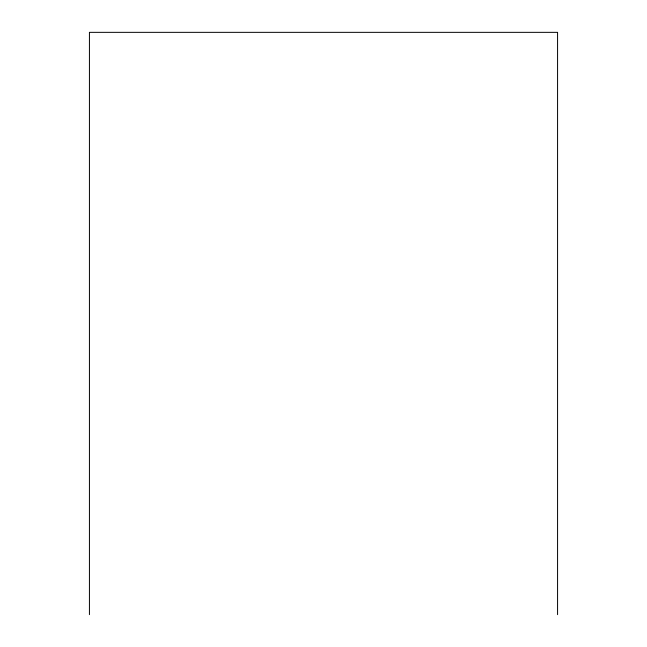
<?xml version="1.0" encoding="UTF-8"?>
<svg xmlns="http://www.w3.org/2000/svg" width="647" height="647" viewBox="0 0 647 647"><rect width="100%" height="100%" fill="white"/><g stroke="black" fill="none" stroke-linecap="round" stroke-linejoin="round"><path stroke-width="0.97" d="M557.568 614.65L557.568 32.35L89.432 32.35L89.432 614.65"/></g></svg>
